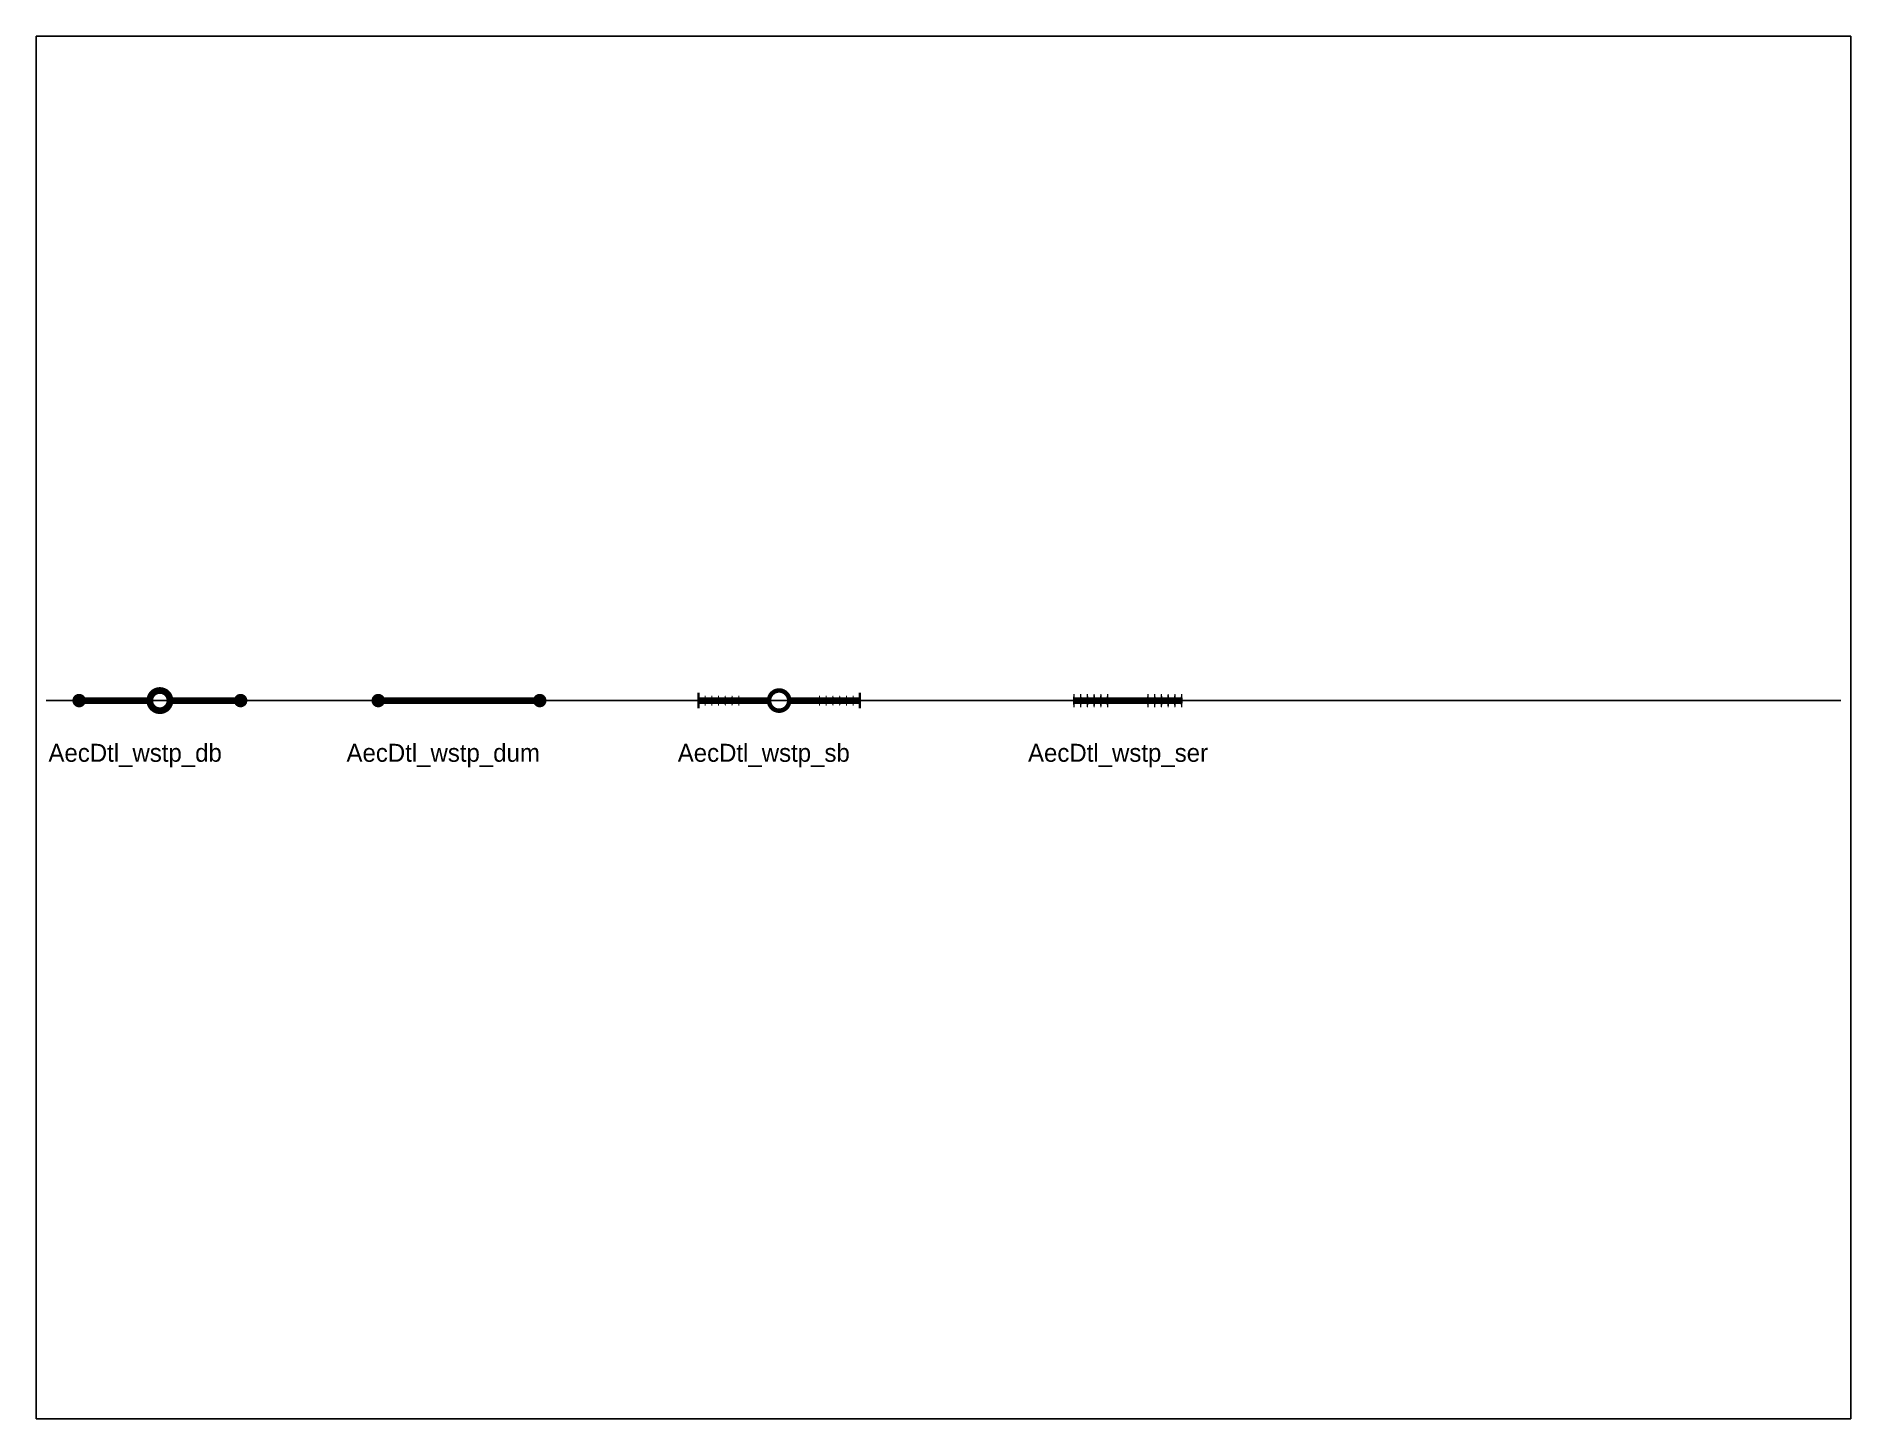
# Paper-space layout 'Layout1' of a CAD drawing. Header units: inches. Extents: x 1.05 to 9.45, y 0.8 to 7.2.
# The model-space entities are those that its viewports show. They can reach past a viewport. Long polylines and large blocks are cut down to what shows.
import ezdxf

# ---------------------------------------------------------------- set-up
doc = ezdxf.new("R2010")
doc.units = ezdxf.units.IN
doc.header["$MEASUREMENT"] = 0

# ---------------------------------------------------------------- blocks, each defined once
blk = doc.blocks.new('AecDtl_wstp_db')
at = {"color": 0, "linetype": 'ByBlock', "lineweight": -2, "const_width": 0.375}
for points in [[(-4.6875, 0, 1), (-4.3125, 0, 1)], [(-0.5625, 0, 1), (0.5625, 0, 1)], [(4.3125, 0, 1), (4.6875, 0, 1)]]:
    blk.add_lwpolyline(points, format="xyb", close=True, dxfattribs=at)
for points in [[(-4.5, 0), (-0.5625, 0)], [(0.5625, 0), (4.5, 0)]]:
    blk.add_lwpolyline(points, dxfattribs=at)
blk = doc.blocks.new('AecDtl_wstp_dum')
at = {"color": 0, "linetype": 'ByBlock', "lineweight": -2, "const_width": 0.375}
for points in [[(-4.6875, 0, 1), (-4.3125, 0, 1)], [(4.3125, 0, 1), (4.6875, 0, 1)]]:
    blk.add_lwpolyline(points, format="xyb", close=True, dxfattribs=at)
blk.add_lwpolyline([(-4.5, 0), (4.5, 0)], dxfattribs=at)
blk = doc.blocks.new('AecDtl_wstp_sb')
at = {"color": 0, "linetype": 'ByBlock', "lineweight": -2}
for points, const_width in [([(-4.5, 0), (-0.5625, 0)], 0.375), ([(-4.5, -0.4375), (-4.5, 0.4375)], 0.125), ([(0.5625, 0), (4.5, 0)], 0.375), ([(4.5, -0.4375), (4.5, 0.4375)], 0.125)]:
    blk.add_lwpolyline(points, dxfattribs=dict(at, const_width=const_width))
for points in [[(-4.125, -0.28125, 0.04688, 0.09375, 0), (-4.125, 0, 0.09375, 0.04688, 0), (-4.125, 0.28125, 0.04688, 0.04688, 0)], [(-3.75, -0.28125, 0.04688, 0.09375, 0), (-3.75, 0, 0.09375, 0.04688, 0), (-3.75, 0.28125, 0.04688, 0.04688, 0)], [(-3.375, -0.28125, 0.04688, 0.09375, 0), (-3.375, 0, 0.09375, 0.04688, 0), (-3.375, 0.28125, 0.04688, 0.04688, 0)], [(-3, -0.28125, 0.04688, 0.09375, 0), (-3, 0, 0.09375, 0.04688, 0), (-3, 0.28125, 0.04688, 0.04688, 0)], [(-2.625, -0.28125, 0.04688, 0.09375, 0), (-2.625, 0, 0.09375, 0.04688, 0), (-2.625, 0.28125, 0.04688, 0.04688, 0)], [(-2.25, -0.28125, 0.04688, 0.09375, 0), (-2.25, 0, 0.09375, 0.04688, 0), (-2.25, 0.28125, 0.04688, 0.04688, 0)], [(2.25, -0.28125, 0.04688, 0.09375, 0), (2.25, 0, 0.09375, 0.04688, 0), (2.25, 0.28125, 0.04688, 0.04688, 0)], [(2.625, -0.28125, 0.04688, 0.09375, 0), (2.625, 0, 0.09375, 0.04688, 0), (2.625, 0.28125, 0.04688, 0.04688, 0)], [(3, -0.28125, 0.04688, 0.09375, 0), (3, 0, 0.09375, 0.04688, 0), (3, 0.28125, 0.04688, 0.04688, 0)], [(3.375, -0.28125, 0.04688, 0.09375, 0), (3.375, 0, 0.09375, 0.04688, 0), (3.375, 0.28125, 0.04688, 0.04688, 0)], [(3.75, -0.28125, 0.04688, 0.09375, 0), (3.75, 0, 0.09375, 0.04688, 0), (3.75, 0.28125, 0.04688, 0.04688, 0)], [(4.125, -0.28125, 0.04688, 0.09375, 0), (4.125, 0, 0.09375, 0.04688, 0), (4.125, 0.28125, 0.04688, 0.04688, 0)]]:
    blk.add_lwpolyline(points, format="xyseb", dxfattribs=at)
at = {"color": 0, "linetype": 'ByBlock', "lineweight": -2, "const_width": 0.25}
blk.add_lwpolyline([(-0.5625, 0, 1), (0.5625, 0, 1)], format="xyb", close=True, dxfattribs=at)
blk = doc.blocks.new('AecDtl_wstp_ser')
at = {"color": 0, "linetype": 'ByBlock', "lineweight": -2, "const_width": 0.375}
blk.add_lwpolyline([(-3, 0), (3, 0)], dxfattribs=at)
at = {"color": 0, "linetype": 'ByBlock', "lineweight": -2}
for points in [[(-3, -0.375, 0.0625, 0.125, 0), (-3, 0, 0.125, 0.0625, 0), (-3, 0.375, 0.0625, 0.0625, 0)], [(-2.625, -0.375, 0.0625, 0.125, 0), (-2.625, 0, 0.125, 0.0625, 0), (-2.625, 0.375, 0.0625, 0.0625, 0)], [(-2.25, -0.375, 0.0625, 0.125, 0), (-2.25, 0, 0.125, 0.0625, 0), (-2.25, 0.375, 0.0625, 0.0625, 0)], [(-1.875, -0.375, 0.0625, 0.125, 0), (-1.875, 0, 0.125, 0.0625, 0), (-1.875, 0.375, 0.0625, 0.0625, 0)], [(-1.5, -0.375, 0.0625, 0.125, 0), (-1.5, 0, 0.125, 0.0625, 0), (-1.5, 0.375, 0.0625, 0.0625, 0)], [(-1.125, -0.375, 0.0625, 0.125, 0), (-1.125, 0, 0.125, 0.0625, 0), (-1.125, 0.375, 0.0625, 0.0625, 0)], [(1.125, -0.375, 0.0625, 0.125, 0), (1.125, 0, 0.125, 0.0625, 0), (1.125, 0.375, 0.0625, 0.0625, 0)], [(1.5, -0.375, 0.0625, 0.125, 0), (1.5, 0, 0.125, 0.0625, 0), (1.5, 0.375, 0.0625, 0.0625, 0)], [(1.875, -0.375, 0.0625, 0.125, 0), (1.875, 0, 0.125, 0.0625, 0), (1.875, 0.375, 0.0625, 0.0625, 0)], [(2.25, -0.375, 0.0625, 0.125, 0), (2.25, 0, 0.125, 0.0625, 0), (2.25, 0.375, 0.0625, 0.0625, 0)], [(2.625, -0.375, 0.0625, 0.125, 0), (2.625, 0, 0.125, 0.0625, 0), (2.625, 0.375, 0.0625, 0.0625, 0)], [(3, -0.375, 0.0625, 0.125, 0), (3, 0, 0.125, 0.0625, 0), (3, 0.375, 0.0625, 0.0625, 0)]]:
    blk.add_lwpolyline(points, format="xyseb", dxfattribs=at)

msp = doc.modelspace()

# ---------------------------------------------------------------- linework, layer by layer
msp.add_line((0, 7.45), (100, 7.45))

# ---------------------------------------------------------------- block references
for name, p in [('AecDtl_wstp_db', (6.33, 7.45)), ('AecDtl_wstp_sb', (40.84, 7.45)), ('AecDtl_wstp_dum', (23, 7.45)), ('AecDtl_wstp_ser', (60.27, 7.45))]:
    msp.add_blockref(name, p)

# ---------------------------------------------------------------- texts
for s, p in [('AecDtl_wstp_db', (0.12, 4.04)), ('AecDtl_wstp_dum', (16.73, 4.04)), ('AecDtl_wstp_sb', (35.19, 4.04)), ('AecDtl_wstp_ser', (54.71, 4.04))]:
    msp.add_text(s, height=1).set_placement(p)

psp = doc.layouts.get("Layout1")

# ---------------------------------------------------------------- linework, layer by layer
psp.add_lwpolyline([(1.05, 0.8), (1.05, 7.2), (9.45, 7.2), (9.45, 0.8)], close=True)

# ---------------------------------------------------------------- viewports
at = {"layer": '0'}
psp.add_viewport(center=(5.25, 4), size=(8.4, 6.4), view_center_point=(50, 5.95), view_height=77.040183, dxfattribs=at)

doc.saveas('drawing.dxf')
